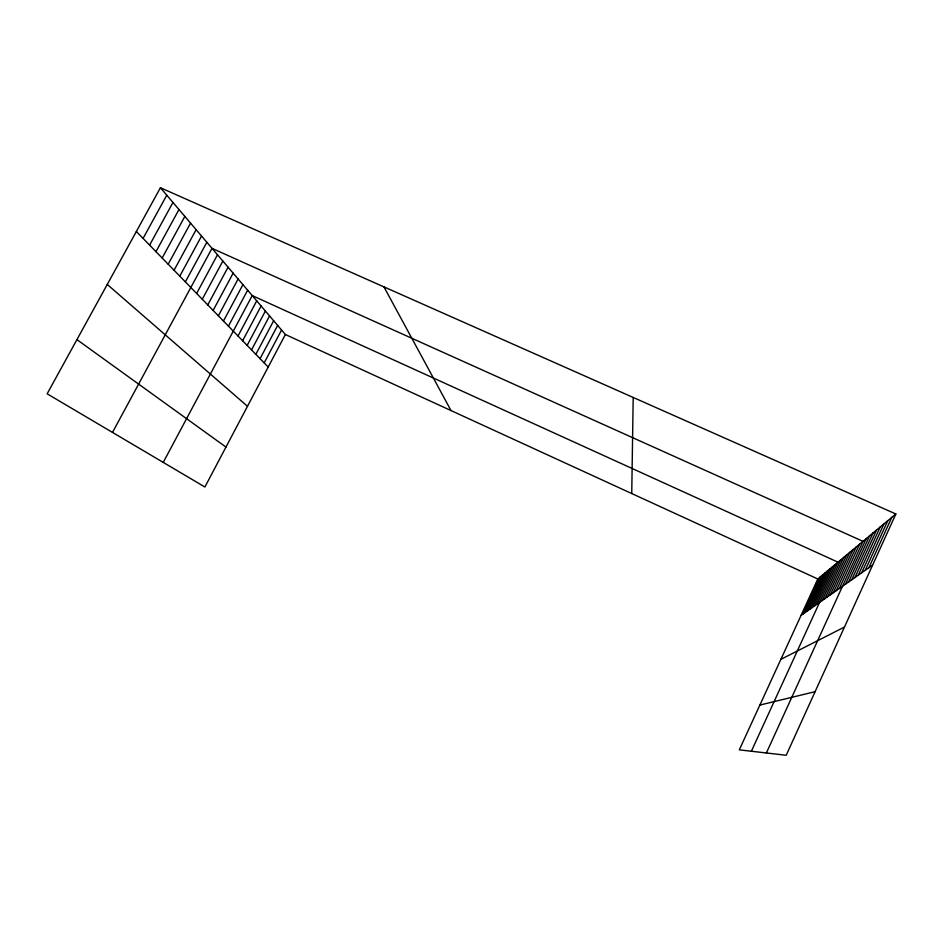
<?xml version="1.0" encoding="UTF-8"?>
<svg xmlns="http://www.w3.org/2000/svg" width="943" height="943" viewBox="0 0 943 943"><rect width="100%" height="100%" fill="white"/><g stroke="black" fill="none" stroke-linecap="round" stroke-linejoin="round"><path stroke-width="1.41" d="M631.739 493.554L633.201 397.474M848.511 582.055L869.576 535.86M851.659 579.839L873.006 533.007M854.9 577.564L876.542 530.06M858.236 575.218L880.173 527.031M861.666 572.802L883.921 523.919M865.202 570.315L887.776 520.713M868.857 567.757L891.748 517.401M895.85 513.982L786.203 755.272L739.3 749.85L817.793 578.978L895.85 513.982L160.416 187.728L47.15 393.809L204.89 487.001L285.375 334.506L160.416 187.728M751.371 751.241L837.985 562.169L252.241 295.583L163.245 462.388M822.155 600.573L840.826 559.812M824.819 598.699L843.726 557.384M827.553 596.778L846.72 554.897M830.37 594.797L849.784 552.339M833.258 592.77L852.943 549.71M836.241 590.672L856.197 546.999M839.305 588.515L859.544 544.217M766.376 752.974L862.986 541.341L211.998 248.327L112.5 432.413M845.447 584.2L866.24 538.642M803.177 613.905L820.104 577.057M805.346 612.384L822.473 575.089M807.562 610.828L824.901 573.061M809.848 609.225L827.388 570.998M812.182 607.587L829.934 568.877M814.575 605.901L832.551 566.696M817.027 604.168L835.239 564.456M264.181 362.902L281.556 330.026M251.545 349.924L269.568 315.94M255.859 354.344L273.659 320.75M260.068 358.67L277.655 325.441M238.013 335.991L256.732 300.852M242.634 340.753L261.105 306.004M247.137 345.386L265.396 311.037M223.456 321.033L242.929 284.645M228.43 326.148L247.644 290.185M213.13 310.424L233.145 273.152M218.363 315.799L238.096 278.975M202.273 299.261L222.843 261.07M207.778 304.919L228.065 267.187M185.382 281.886L206.835 242.257M196.627 293.45L217.491 254.775M174.066 270.264L196.12 229.668M179.795 276.146L201.543 236.045M162.161 258.017L184.84 216.418M168.184 264.217L190.557 223.126M149.607 245.109L172.958 202.462M155.96 251.651L178.97 209.535M143.077 238.402L166.77 195.201M801.067 615.39L872.617 565.105M780.875 659.357L844.468 627.048M759.869 705.069L815.094 691.69M285.375 334.506L817.793 578.978M76.925 339.621L225.966 447.076M107.266 284.444L247.49 406.292M136.358 231.495L268.213 367.039M383.954 286.896L451.025 410.57"/></g></svg>
